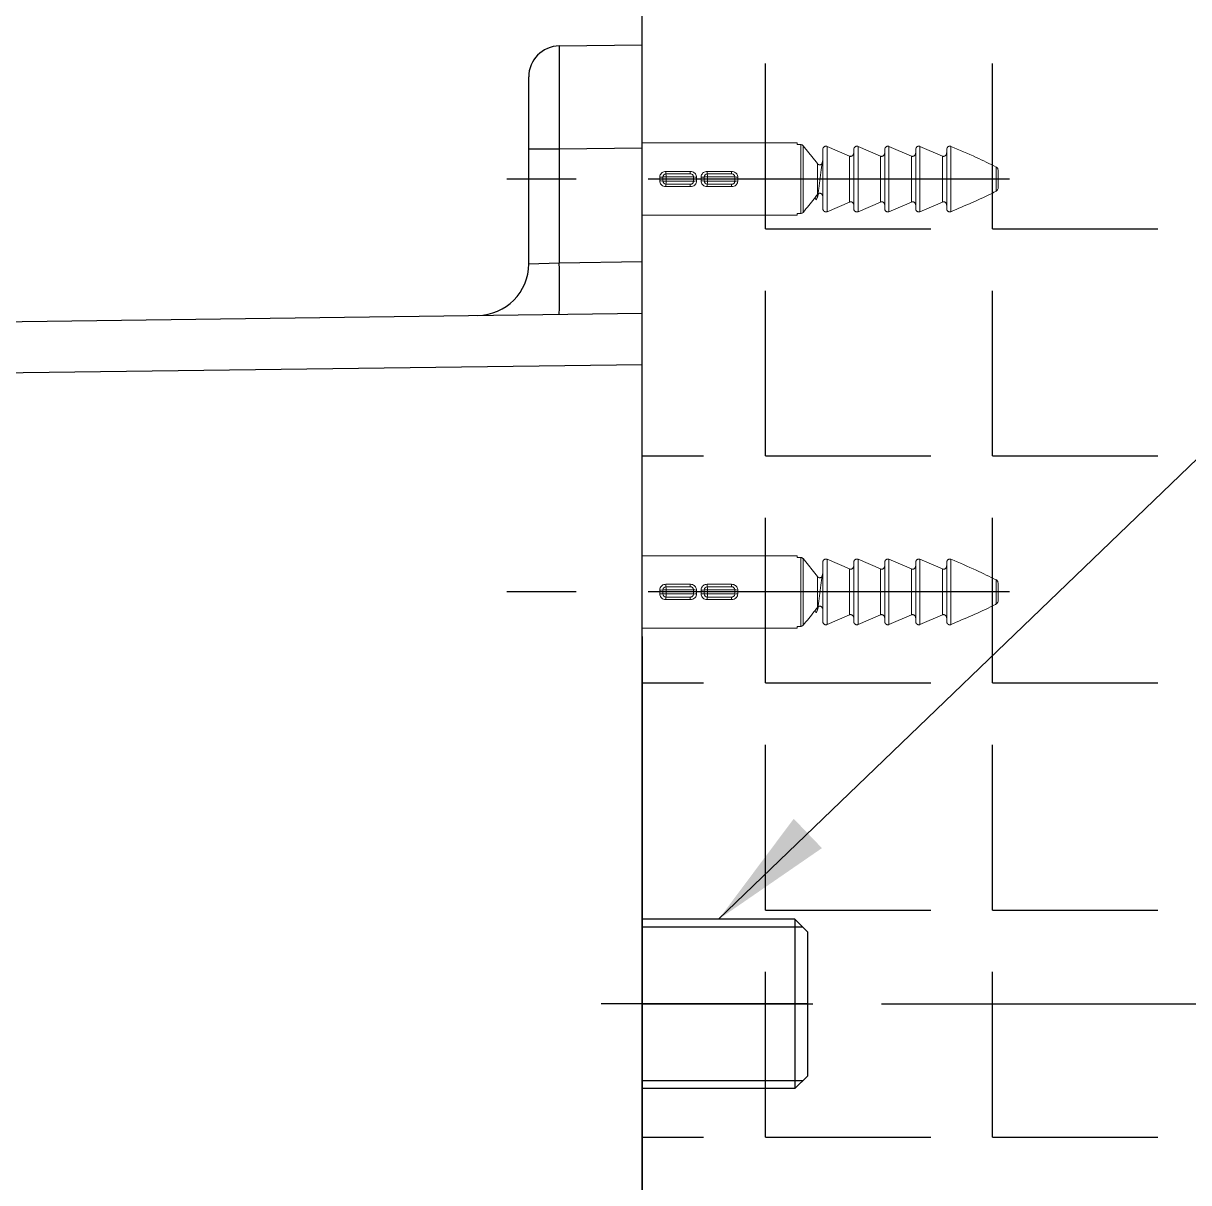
# Model space of a CAD drawing. Extents: x 14808 to 20058, y -13198 to -11680.
# Drawn here: x 18711.32 to 18739.55, y -12335.14 to -12307.06 of the extents above; entities that cross this region are included whole.
import ezdxf

# ---------------------------------------------------------------- set-up
doc = ezdxf.new("R2010")
doc.units = 0
doc.header["$LTSCALE"] = 7
doc.header["$MEASUREMENT"] = 0
doc.linetypes.add('CENTER', pattern=[2, 1.25, -0.25, 0.25, -0.25])
doc.layers.get('0').update_dxf_attribs({"color": 2, "linetype": 'CONTINUOUS'})
for name, color, linetype in [('00_COMPONENTS', 7, 'CONTINUOUS'), ('CL', 1, 'CENTER'), ('D', 2, 'CONTINUOUS'), ('HT', 3, 'CONTINUOUS')]:
    doc.layers.add(name, color=color, linetype=linetype)
doc.styles.add('GHS', font='romans', dxfattribs={"bigfont": 'ghs'})
doc.dimstyles.new('STANDARD$7', dxfattribs={"dimtxt": 3.5, "dimasz": 3, "dimexe": 1, "dimexo": 0.0625, "dimgap": 1, "dimtad": 1, "dimdec": 4, "dimzin": 0, "dimdsep": 46, "dimtxsty": 'GHS', "dimcen": 1, "dimclrt": 2, "dimadec": 0, "dimazin": 0, "dimtfac": 1, "dimtdec": 4, "dimtofl": 0, "dimtmove": 0, "dimatfit": 3, "dimfxl": 1, "dimtolj": 1, "dimtzin": 0, "dimarcsym": 0})

msp = doc.modelspace()

# ---------------------------------------------------------------- linework, layer by layer
at = {"color": 7, "linetype": 'Continuous', "lineweight": 15}
for p, q in [((18726.313, -12307.579), (18726.313, -12310.079)), ((18730.063, -12309.954), (18726.313, -12309.954)), ((18730.063, -12309.954), (18730.063, -12309.996)), ((18730.063, -12309.996), (18730.154, -12309.996)), ((18730.154, -12311.663), (18730.154, -12309.996)), ((18730.21, -12310.022), (18730.21, -12311.636)), ((18730.21, -12310.022), (18730.557, -12310.454)), ((18730.79, -12310.039), (18730.79, -12311.619)), ((18730.79, -12310.039), (18731.335, -12310.273)), ((18731.54, -12310.039), (18731.54, -12311.619)), ((18731.54, -12310.039), (18732.085, -12310.273)), ((18732.29, -12310.039), (18732.29, -12311.619)), ((18732.29, -12310.039), (18732.835, -12310.273)), ((18733.04, -12310.039), (18733.04, -12311.619)), ((18733.04, -12310.039), (18733.585, -12310.273)), ((18733.79, -12310.039), (18733.79, -12311.619)), ((18726.313, -12312.829), (18726.313, -12310.079)), ((18730.688, -12311.546), (18730.688, -12310.113)), ((18731.335, -12311.385), (18731.335, -12310.273)), ((18731.438, -12311.546), (18731.438, -12310.113)), ((18732.085, -12311.385), (18732.085, -12310.273)), ((18732.188, -12311.546), (18732.188, -12310.113)), ((18732.835, -12311.385), (18732.835, -12310.273)), ((18732.938, -12311.546), (18732.938, -12310.113)), ((18733.585, -12311.385), (18733.585, -12310.273)), ((18733.688, -12311.546), (18733.688, -12310.113)), ((18730.557, -12311.204), (18730.557, -12310.454)), ((18730.687, -12310.375), (18730.66, -12310.464)), ((18734.89, -12311.12), (18734.89, -12310.539)), ((18726.738, -12310.875), (18726.738, -12310.783)), ((18726.892, -12310.779), (18726.813, -12310.779)), ((18726.813, -12310.879), (18726.813, -12310.779)), ((18726.813, -12310.879), (18726.892, -12310.879)), ((18726.888, -12310.704), (18726.888, -12310.645)), ((18726.888, -12310.645), (18727.475, -12310.645)), ((18726.892, -12310.779), (18726.892, -12310.879)), ((18727.475, -12310.704), (18727.475, -12310.645)), ((18727.738, -12310.875), (18727.738, -12310.783)), ((18727.892, -12310.779), (18727.813, -12310.779)), ((18727.813, -12310.879), (18727.813, -12310.779)), ((18727.813, -12310.879), (18727.892, -12310.879)), ((18727.888, -12310.704), (18727.888, -12310.645)), ((18727.888, -12310.645), (18728.475, -12310.645)), ((18727.892, -12310.779), (18727.892, -12310.879)), ((18728.475, -12310.704), (18728.475, -12310.645)), ((18734.938, -12310.644), (18734.938, -12311.014)), ((18726.888, -12311.013), (18726.888, -12310.954)), ((18727.475, -12311.013), (18726.888, -12311.013)), ((18727.475, -12311.013), (18727.475, -12310.954)), ((18727.888, -12311.013), (18727.888, -12310.954)), ((18728.475, -12311.013), (18727.888, -12311.013)), ((18728.475, -12311.013), (18728.475, -12310.954)), ((18730.548, -12311.292), (18730.58, -12311.185)), ((18731.335, -12311.385), (18730.79, -12311.619)), ((18732.085, -12311.385), (18731.54, -12311.619)), ((18732.835, -12311.385), (18732.29, -12311.619)), ((18733.585, -12311.385), (18733.04, -12311.619)), ((18726.313, -12311.704), (18730.063, -12311.704)), ((18730.154, -12311.663), (18730.063, -12311.663)), ((18730.063, -12311.663), (18730.063, -12311.704)), ((18726.313, -12312.829), (18726.313, -12314.079)), ((18726.313, -12314.079), (18726.313, -12315.329)), ((18726.313, -12337.829), (18726.313, -12315.329)), ((18730.063, -12319.954), (18726.313, -12319.954)), ((18730.063, -12319.954), (18730.063, -12319.996)), ((18730.063, -12319.996), (18730.154, -12319.996)), ((18730.154, -12321.663), (18730.154, -12319.996)), ((18730.21, -12320.022), (18730.21, -12321.636)), ((18730.21, -12320.022), (18730.557, -12320.454)), ((18730.688, -12321.546), (18730.688, -12320.113)), ((18730.79, -12320.039), (18730.79, -12321.619)), ((18730.79, -12320.039), (18731.335, -12320.273)), ((18731.438, -12321.546), (18731.438, -12320.113)), ((18731.54, -12320.039), (18731.54, -12321.619)), ((18731.54, -12320.039), (18732.085, -12320.273)), ((18732.188, -12321.546), (18732.188, -12320.113)), ((18732.29, -12320.039), (18732.29, -12321.619)), ((18732.29, -12320.039), (18732.835, -12320.273)), ((18732.938, -12321.546), (18732.938, -12320.113)), ((18733.04, -12320.039), (18733.04, -12321.619)), ((18733.04, -12320.039), (18733.585, -12320.273)), ((18733.688, -12321.546), (18733.688, -12320.113)), ((18733.79, -12320.039), (18733.79, -12321.619)), ((18730.557, -12321.204), (18730.557, -12320.454)), ((18730.687, -12320.375), (18730.66, -12320.464)), ((18731.335, -12321.385), (18731.335, -12320.273)), ((18732.085, -12321.385), (18732.085, -12320.273)), ((18732.835, -12321.385), (18732.835, -12320.273)), ((18733.585, -12321.385), (18733.585, -12320.273)), ((18726.888, -12320.704), (18726.888, -12320.645)), ((18726.888, -12320.645), (18727.475, -12320.645)), ((18727.475, -12320.704), (18727.475, -12320.645)), ((18727.888, -12320.704), (18727.888, -12320.645)), ((18727.888, -12320.645), (18728.475, -12320.645)), ((18728.475, -12320.704), (18728.475, -12320.645)), ((18734.89, -12321.12), (18734.89, -12320.539)), ((18734.938, -12320.644), (18734.938, -12321.014)), ((18726.738, -12320.875), (18726.738, -12320.783)), ((18726.892, -12320.779), (18726.813, -12320.779)), ((18726.813, -12320.879), (18726.813, -12320.779)), ((18726.813, -12320.879), (18726.892, -12320.879)), ((18726.888, -12321.013), (18726.888, -12320.954)), ((18727.475, -12321.013), (18726.888, -12321.013)), ((18726.892, -12320.779), (18726.892, -12320.879)), ((18727.475, -12321.013), (18727.475, -12320.954)), ((18727.738, -12320.875), (18727.738, -12320.783)), ((18727.892, -12320.779), (18727.813, -12320.779)), ((18727.813, -12320.879), (18727.813, -12320.779)), ((18727.813, -12320.879), (18727.892, -12320.879)), ((18727.888, -12321.013), (18727.888, -12320.954)), ((18728.475, -12321.013), (18727.888, -12321.013)), ((18727.892, -12320.779), (18727.892, -12320.879)), ((18728.475, -12321.013), (18728.475, -12320.954)), ((18731.335, -12321.385), (18730.79, -12321.619)), ((18732.085, -12321.385), (18731.54, -12321.619)), ((18732.835, -12321.385), (18732.29, -12321.619)), ((18733.585, -12321.385), (18733.04, -12321.619)), ((18726.313, -12321.704), (18730.063, -12321.704)), ((18730.154, -12321.663), (18730.063, -12321.663)), ((18730.063, -12321.663), (18730.063, -12321.704)), ((18726.438, -12330.809), (18726.335, -12330.809))]:
    msp.add_line(p, q, dxfattribs=at)
for p, q in [((18726.313, -12321.909), (18726.313, -12335.709)), ((18732.113, -12330.809), (18768.231, -12330.809))]:
    msp.add_line(p, q)
for centre, radius, start, end in [((18726.756, -12310.424), 0.36, 267.0203, 279.0053), ((18726.756, -12311.234), 0.36, 80.9947, 92.9797), ((18726.888, -12310.779), 0.075, 90, 180), ((18726.888, -12310.879), 0.075, 180, 270), ((18726.534, -12310.76), 0.358, 357.0075, 9.0446), ((18726.534, -12310.898), 0.358, 350.9554, 2.9925), ((18727.624, -12310.175), 0.608, 263.4644, 270.2691), ((18727.624, -12311.484), 0.608, 89.7309, 96.5356), ((18727.756, -12310.424), 0.36, 267.0203, 279.0053), ((18727.756, -12311.234), 0.36, 80.9947, 92.9797), ((18727.888, -12310.779), 0.075, 90, 180), ((18727.888, -12310.879), 0.075, 180, 270), ((18727.534, -12310.76), 0.358, 357.0075, 9.0446), ((18727.534, -12310.898), 0.358, 350.9554, 2.9925), ((18728.624, -12310.175), 0.608, 263.4644, 270.2691), ((18728.624, -12311.484), 0.608, 89.7309, 96.5356), ((18726.888, -12320.779), 0.075, 90, 180), ((18726.534, -12320.76), 0.358, 357.0075, 9.0446), ((18727.888, -12320.779), 0.075, 90, 180), ((18727.534, -12320.76), 0.358, 357.0075, 9.0446), ((18726.756, -12320.424), 0.36, 267.0203, 279.0053), ((18726.756, -12321.234), 0.36, 80.9947, 92.9797), ((18726.888, -12320.879), 0.075, 180, 270), ((18726.534, -12320.898), 0.358, 350.9554, 2.9925), ((18727.624, -12320.175), 0.608, 263.4644, 270.2691), ((18727.624, -12321.484), 0.608, 89.7309, 96.5356), ((18727.756, -12320.424), 0.36, 267.0203, 279.0053), ((18727.756, -12321.234), 0.36, 80.9947, 92.9797), ((18727.888, -12320.879), 0.075, 180, 270), ((18727.534, -12320.898), 0.358, 350.9554, 2.9925), ((18728.624, -12320.175), 0.608, 263.4644, 270.2691), ((18728.624, -12321.484), 0.608, 89.7309, 96.5356)]:
    msp.add_arc(centre, radius, start, end, dxfattribs=at)
for points, knots in [([(18730.154, -12309.996), (18730.157, -12309.996), (18730.164, -12309.996), (18730.18, -12310), (18730.197, -12310.008), (18730.206, -12310.018), (18730.21, -12310.022)], [0, 0, 0, 0, 0.143051, 0.35299, 0.744782, 1, 1, 1, 1]), ([(18730.688, -12310.113), (18730.688, -12310.108), (18730.688, -12310.099), (18730.693, -12310.081), (18730.702, -12310.064), (18730.715, -12310.051), (18730.726, -12310.043), (18730.737, -12310.037), (18730.75, -12310.034), (18730.764, -12310.033), (18730.776, -12310.034), (18730.785, -12310.037), (18730.79, -12310.039), (18730.79, -12310.039)], [0, 0, 0, 0, 0.090587, 0.18362, 0.372835, 0.462038, 0.554146, 0.638245, 0.725016, 0.820601, 0.900646, 0.983061, 1, 1, 1, 1]), ([(18731.438, -12310.113), (18731.438, -12310.108), (18731.438, -12310.099), (18731.443, -12310.081), (18731.452, -12310.064), (18731.465, -12310.051), (18731.476, -12310.043), (18731.487, -12310.037), (18731.5, -12310.034), (18731.514, -12310.033), (18731.526, -12310.034), (18731.535, -12310.037), (18731.54, -12310.039), (18731.54, -12310.039)], [0, 0, 0, 0, 0.090587, 0.18362, 0.372835, 0.462038, 0.554146, 0.638245, 0.725016, 0.820601, 0.900646, 0.983061, 1, 1, 1, 1]), ([(18732.188, -12310.113), (18732.188, -12310.108), (18732.188, -12310.099), (18732.193, -12310.081), (18732.202, -12310.064), (18732.215, -12310.051), (18732.226, -12310.043), (18732.237, -12310.037), (18732.25, -12310.034), (18732.264, -12310.033), (18732.276, -12310.034), (18732.285, -12310.037), (18732.29, -12310.039), (18732.29, -12310.039)], [0, 0, 0, 0, 0.090587, 0.18362, 0.372835, 0.462038, 0.554146, 0.638245, 0.725016, 0.820601, 0.900646, 0.983061, 1, 1, 1, 1]), ([(18732.938, -12310.113), (18732.938, -12310.108), (18732.938, -12310.099), (18732.943, -12310.081), (18732.952, -12310.064), (18732.965, -12310.051), (18732.976, -12310.043), (18732.987, -12310.037), (18733, -12310.034), (18733.014, -12310.033), (18733.026, -12310.034), (18733.035, -12310.037), (18733.04, -12310.039), (18733.04, -12310.039)], [0, 0, 0, 0, 0.0905867, 0.1836204, 0.3728348, 0.4620383, 0.5541455, 0.6382446, 0.7250164, 0.820601, 0.9006457, 0.9830612, 1, 1, 1, 1]), ([(18733.688, -12310.113), (18733.688, -12310.108), (18733.688, -12310.099), (18733.693, -12310.081), (18733.702, -12310.064), (18733.715, -12310.051), (18733.726, -12310.043), (18733.737, -12310.037), (18733.75, -12310.034), (18733.764, -12310.033), (18733.776, -12310.034), (18733.785, -12310.037), (18733.79, -12310.039), (18733.79, -12310.039)], [0, 0, 0, 0, 0.090587, 0.18362, 0.372835, 0.462038, 0.554146, 0.638245, 0.725016, 0.820601, 0.900646, 0.983061, 1, 1, 1, 1]), ([(18733.79, -12310.039), (18733.995, -12310.125), (18734.367, -12310.281), (18734.728, -12310.459), (18734.89, -12310.539)], [0, 0, 0, 0, 0.5510684, 1, 1, 1, 1]), ([(18731.438, -12310.197), (18731.437, -12310.202), (18731.437, -12310.212), (18731.433, -12310.226), (18731.427, -12310.24), (18731.419, -12310.252), (18731.409, -12310.262), (18731.397, -12310.271), (18731.385, -12310.276), (18731.372, -12310.279), (18731.36, -12310.28), (18731.349, -12310.278), (18731.34, -12310.276), (18731.336, -12310.274), (18731.335, -12310.273)], [0, 0, 0, 0, 0.096932, 0.19322, 0.292336, 0.387669, 0.486172, 0.574819, 0.666624, 0.74646, 0.828966, 0.903471, 0.980128, 1, 1, 1, 1]), ([(18732.188, -12310.197), (18732.187, -12310.202), (18732.187, -12310.212), (18732.183, -12310.226), (18732.177, -12310.24), (18732.169, -12310.252), (18732.159, -12310.262), (18732.147, -12310.271), (18732.135, -12310.276), (18732.122, -12310.279), (18732.11, -12310.28), (18732.099, -12310.278), (18732.09, -12310.276), (18732.086, -12310.274), (18732.085, -12310.273)], [0, 0, 0, 0, 0.096932, 0.19322, 0.292336, 0.387669, 0.486172, 0.574819, 0.666624, 0.74646, 0.828966, 0.903471, 0.980128, 1, 1, 1, 1]), ([(18732.938, -12310.197), (18732.937, -12310.202), (18732.937, -12310.212), (18732.933, -12310.226), (18732.927, -12310.24), (18732.919, -12310.252), (18732.909, -12310.262), (18732.897, -12310.271), (18732.885, -12310.276), (18732.872, -12310.279), (18732.86, -12310.28), (18732.849, -12310.278), (18732.84, -12310.276), (18732.836, -12310.274), (18732.835, -12310.273)], [0, 0, 0, 0, 0.096932, 0.19322, 0.292336, 0.387669, 0.486172, 0.574819, 0.666624, 0.74646, 0.828966, 0.903471, 0.980128, 1, 1, 1, 1]), ([(18733.688, -12310.197), (18733.687, -12310.202), (18733.687, -12310.212), (18733.683, -12310.226), (18733.677, -12310.24), (18733.669, -12310.252), (18733.659, -12310.262), (18733.647, -12310.271), (18733.635, -12310.276), (18733.622, -12310.279), (18733.61, -12310.28), (18733.599, -12310.278), (18733.59, -12310.276), (18733.586, -12310.274), (18733.585, -12310.273)], [0, 0, 0, 0, 0.096932, 0.19322, 0.292336, 0.387669, 0.486172, 0.574819, 0.666624, 0.74646, 0.828966, 0.903471, 0.980128, 1, 1, 1, 1]), ([(18730.5, -12311.284), (18730.505, -12311.298), (18730.515, -12311.329), (18730.53, -12311.333), (18730.546, -12311.305), (18730.562, -12311.243), (18730.577, -12311.152), (18730.593, -12311.04), (18730.609, -12310.913), (18730.624, -12310.78), (18730.64, -12310.65), (18730.657, -12310.533), (18730.671, -12310.436), (18730.682, -12310.396), (18730.687, -12310.376)], [0, 0, 0, 0, 0.0797817, 0.1627892, 0.2472554, 0.3322195, 0.4152045, 0.4997168, 0.584656, 0.6676217, 0.7521785, 0.837091, 0.9200407, 1, 1, 1, 1]), ([(18730.66, -12310.464), (18730.659, -12310.465), (18730.654, -12310.47), (18730.646, -12310.476), (18730.635, -12310.481), (18730.625, -12310.484), (18730.614, -12310.486), (18730.603, -12310.485), (18730.593, -12310.482), (18730.584, -12310.478), (18730.575, -12310.473), (18730.565, -12310.465), (18730.56, -12310.458), (18730.557, -12310.454)], [0, 0, 0, 0, 0.057433, 0.165493, 0.254243, 0.34544, 0.434272, 0.526122, 0.608603, 0.693229, 0.780987, 0.870624, 1, 1, 1, 1]), ([(18730.688, -12310.394), (18730.688, -12310.395), (18730.688, -12310.401), (18730.687, -12310.412), (18730.684, -12310.422), (18730.682, -12310.427)], [0, 0, 0, 0, 0.05861, 0.552891, 1, 1, 1, 1]), ([(18734.89, -12310.539), (18734.891, -12310.539), (18734.898, -12310.543), (18734.906, -12310.55), (18734.92, -12310.566), (18734.935, -12310.596), (18734.937, -12310.626), (18734.938, -12310.644)], [0, 0, 0, 0, 0.025596, 0.19508, 0.24725, 0.564914, 1, 1, 1, 1]), ([(18726.738, -12310.783), (18726.738, -12310.772), (18726.74, -12310.746), (18726.759, -12310.706), (18726.794, -12310.672), (18726.838, -12310.649), (18726.871, -12310.646), (18726.888, -12310.645)], [0, 0, 0, 0, 0.141948, 0.35246, 0.565359, 0.780891, 1, 1, 1, 1]), ([(18726.888, -12311.013), (18726.877, -12311.013), (18726.849, -12311.011), (18726.807, -12310.995), (18726.769, -12310.964), (18726.743, -12310.922), (18726.739, -12310.891), (18726.738, -12310.875)], [0, 0, 0, 0, 0.145418, 0.368001, 0.585083, 0.794333, 1, 1, 1, 1]), ([(18726.888, -12310.704), (18726.991, -12310.704), (18727.162, -12310.704), (18727.351, -12310.704), (18727.443, -12310.704), (18727.467, -12310.704), (18727.475, -12310.704)], [0, 0, 0, 0, 0.472067, 0.778735, 0.931401, 1, 1, 1, 1]), ([(18727.555, -12310.779), (18727.553, -12310.779), (18727.544, -12310.779), (18727.505, -12310.779), (18727.424, -12310.779), (18727.322, -12310.779), (18727.191, -12310.779), (18727.045, -12310.779), (18726.936, -12310.779), (18726.892, -12310.779)], [0, 0, 0, 0, 0.020832, 0.12545, 0.283902, 0.42695, 0.573375, 0.828545, 1, 1, 1, 1]), ([(18726.892, -12310.879), (18727.042, -12310.879), (18727.229, -12310.879), (18727.426, -12310.879), (18727.502, -12310.879), (18727.542, -12310.879), (18727.552, -12310.879), (18727.555, -12310.879)], [0, 0, 0, 0, 0.5781079, 0.7187487, 0.8716407, 0.9638999, 1, 1, 1, 1]), ([(18727.475, -12310.645), (18727.476, -12310.645), (18727.494, -12310.645), (18727.529, -12310.65), (18727.571, -12310.671), (18727.604, -12310.703), (18727.624, -12310.741), (18727.626, -12310.77), (18727.627, -12310.783)], [0, 0, 0, 0, 0.016892, 0.235372, 0.450772, 0.624179, 0.82807, 1, 1, 1, 1]), ([(18727.555, -12310.779), (18727.555, -12310.772), (18727.554, -12310.757), (18727.544, -12310.736), (18727.527, -12310.719), (18727.503, -12310.706), (18727.485, -12310.705), (18727.475, -12310.704)], [0, 0, 0, 0, 0.173018, 0.375117, 0.543599, 0.7526, 1, 1, 1, 1]), ([(18727.627, -12310.875), (18727.627, -12310.877), (18727.627, -12310.893), (18727.621, -12310.925), (18727.602, -12310.956), (18727.575, -12310.983), (18727.537, -12311.007), (18727.497, -12311.011), (18727.475, -12311.013)], [0, 0, 0, 0, 0.0174578, 0.2175035, 0.4212856, 0.4853404, 0.7105992, 1, 1, 1, 1]), ([(18727.475, -12310.954), (18727.476, -12310.954), (18727.485, -12310.954), (18727.497, -12310.952), (18727.517, -12310.946), (18727.529, -12310.938), (18727.542, -12310.923), (18727.553, -12310.906), (18727.554, -12310.888), (18727.555, -12310.879)], [0, 0, 0, 0, 0.027434, 0.231118, 0.301702, 0.519144, 0.581325, 0.782015, 1, 1, 1, 1]), ([(18727.555, -12310.879), (18727.555, -12310.871), (18727.555, -12310.838), (18727.555, -12310.805), (18727.555, -12310.779)], [0, 0, 0, 0, 0.2343115, 1, 1, 1, 1]), ([(18727.627, -12310.783), (18727.627, -12310.807), (18727.627, -12310.837), (18727.627, -12310.868), (18727.627, -12310.875)], [0, 0, 0, 0, 0.76562, 1, 1, 1, 1]), ([(18727.738, -12310.783), (18727.738, -12310.772), (18727.74, -12310.746), (18727.759, -12310.706), (18727.794, -12310.672), (18727.838, -12310.649), (18727.871, -12310.646), (18727.888, -12310.645)], [0, 0, 0, 0, 0.141948, 0.35246, 0.565359, 0.780891, 1, 1, 1, 1]), ([(18727.888, -12311.013), (18727.877, -12311.013), (18727.849, -12311.011), (18727.807, -12310.995), (18727.769, -12310.964), (18727.743, -12310.922), (18727.739, -12310.891), (18727.738, -12310.875)], [0, 0, 0, 0, 0.145418, 0.368001, 0.585083, 0.794333, 1, 1, 1, 1]), ([(18727.888, -12310.704), (18727.991, -12310.704), (18728.162, -12310.704), (18728.351, -12310.704), (18728.443, -12310.704), (18728.467, -12310.704), (18728.475, -12310.704)], [0, 0, 0, 0, 0.472067, 0.778735, 0.931401, 1, 1, 1, 1]), ([(18728.555, -12310.779), (18728.553, -12310.779), (18728.544, -12310.779), (18728.505, -12310.779), (18728.395, -12310.779), (18728.226, -12310.779), (18728.046, -12310.779), (18727.936, -12310.779), (18727.892, -12310.779)], [0, 0, 0, 0, 0.020848, 0.125544, 0.284114, 0.573057, 0.828417, 1, 1, 1, 1]), ([(18727.892, -12310.879), (18727.965, -12310.879), (18728.114, -12310.879), (18728.293, -12310.879), (18728.426, -12310.879), (18728.502, -12310.879), (18728.542, -12310.879), (18728.552, -12310.879), (18728.555, -12310.879)], [0, 0, 0, 0, 0.284893, 0.579175, 0.71946, 0.871965, 0.963991, 1, 1, 1, 1]), ([(18728.475, -12310.645), (18728.476, -12310.645), (18728.494, -12310.645), (18728.529, -12310.65), (18728.571, -12310.671), (18728.604, -12310.703), (18728.624, -12310.741), (18728.626, -12310.77), (18728.627, -12310.783)], [0, 0, 0, 0, 0.0168916, 0.2353719, 0.4507719, 0.6241792, 0.8280698, 1, 1, 1, 1]), ([(18728.555, -12310.779), (18728.555, -12310.772), (18728.554, -12310.757), (18728.544, -12310.736), (18728.527, -12310.719), (18728.503, -12310.706), (18728.485, -12310.705), (18728.475, -12310.704)], [0, 0, 0, 0, 0.173018, 0.375117, 0.543599, 0.7526, 1, 1, 1, 1]), ([(18728.627, -12310.875), (18728.627, -12310.877), (18728.627, -12310.893), (18728.621, -12310.925), (18728.602, -12310.956), (18728.575, -12310.983), (18728.537, -12311.007), (18728.497, -12311.011), (18728.475, -12311.013)], [0, 0, 0, 0, 0.017458, 0.217503, 0.421286, 0.48534, 0.710599, 1, 1, 1, 1]), ([(18728.475, -12310.954), (18728.476, -12310.954), (18728.485, -12310.954), (18728.497, -12310.952), (18728.517, -12310.946), (18728.529, -12310.938), (18728.542, -12310.923), (18728.553, -12310.906), (18728.554, -12310.888), (18728.555, -12310.879)], [0, 0, 0, 0, 0.027434, 0.231118, 0.301702, 0.519144, 0.581325, 0.782015, 1, 1, 1, 1]), ([(18728.555, -12310.879), (18728.555, -12310.871), (18728.555, -12310.838), (18728.555, -12310.805), (18728.555, -12310.779)], [0, 0, 0, 0, 0.2343115, 1, 1, 1, 1]), ([(18728.627, -12310.783), (18728.627, -12310.807), (18728.627, -12310.837), (18728.627, -12310.868), (18728.627, -12310.875)], [0, 0, 0, 0, 0.76562, 1, 1, 1, 1]), ([(18727.475, -12310.954), (18727.467, -12310.954), (18727.443, -12310.954), (18727.38, -12310.954), (18727.202, -12310.954), (18727.029, -12310.954), (18726.888, -12310.954)], [0, 0, 0, 0, 0.070858, 0.217958, 0.3643, 1, 1, 1, 1]), ([(18728.475, -12310.954), (18728.467, -12310.954), (18728.443, -12310.954), (18728.38, -12310.954), (18728.202, -12310.954), (18728.029, -12310.954), (18727.888, -12310.954)], [0, 0, 0, 0, 0.070858, 0.217958, 0.3643, 1, 1, 1, 1]), ([(18734.89, -12311.12), (18734.865, -12311.133), (18734.675, -12311.234), (18734.307, -12311.399), (18733.963, -12311.546), (18733.79, -12311.619)], [0, 0, 0, 0, 0.0701853, 0.5347063, 1, 1, 1, 1]), ([(18734.938, -12311.014), (18734.937, -12311.021), (18734.937, -12311.042), (18734.93, -12311.072), (18734.915, -12311.1), (18734.901, -12311.114), (18734.892, -12311.119), (18734.89, -12311.12)], [0, 0, 0, 0, 0.176979, 0.522801, 0.753282, 0.949342, 1, 1, 1, 1]), ([(18730.557, -12311.204), (18730.532, -12311.238), (18730.421, -12311.386), (18730.302, -12311.527), (18730.21, -12311.636)], [0, 0, 0, 0, 0.226025, 1, 1, 1, 1]), ([(18730.581, -12311.183), (18730.586, -12311.18), (18730.594, -12311.175), (18730.606, -12311.173), (18730.617, -12311.173), (18730.628, -12311.175), (18730.639, -12311.179), (18730.65, -12311.185), (18730.661, -12311.195), (18730.671, -12311.206), (18730.678, -12311.219), (18730.685, -12311.238), (18730.687, -12311.253), (18730.688, -12311.264)], [0, 0, 0, 0, 0.096539, 0.16446, 0.234823, 0.29604, 0.358955, 0.450565, 0.538355, 0.628957, 0.716621, 0.806209, 1, 1, 1, 1]), ([(18731.335, -12311.385), (18731.337, -12311.384), (18731.343, -12311.382), (18731.353, -12311.379), (18731.365, -12311.379), (18731.377, -12311.38), (18731.388, -12311.383), (18731.398, -12311.389), (18731.408, -12311.396), (18731.418, -12311.405), (18731.425, -12311.416), (18731.431, -12311.428), (18731.436, -12311.441), (18731.437, -12311.453), (18731.438, -12311.459), (18731.438, -12311.461)], [0, 0, 0, 0, 0.045689, 0.125421, 0.207815, 0.282278, 0.358888, 0.427435, 0.513209, 0.601632, 0.687346, 0.775236, 0.867028, 0.961234, 1, 1, 1, 1]), ([(18732.085, -12311.385), (18732.087, -12311.384), (18732.093, -12311.382), (18732.103, -12311.379), (18732.115, -12311.379), (18732.127, -12311.38), (18732.138, -12311.383), (18732.148, -12311.389), (18732.158, -12311.396), (18732.168, -12311.405), (18732.175, -12311.416), (18732.181, -12311.428), (18732.186, -12311.441), (18732.187, -12311.453), (18732.188, -12311.459), (18732.188, -12311.461)], [0, 0, 0, 0, 0.045689, 0.125421, 0.207815, 0.282278, 0.358888, 0.427435, 0.513209, 0.601632, 0.687346, 0.775236, 0.867028, 0.961234, 1, 1, 1, 1]), ([(18732.835, -12311.385), (18732.837, -12311.384), (18732.843, -12311.382), (18732.853, -12311.379), (18732.865, -12311.379), (18732.877, -12311.38), (18732.888, -12311.383), (18732.898, -12311.389), (18732.908, -12311.396), (18732.918, -12311.405), (18732.925, -12311.416), (18732.931, -12311.428), (18732.936, -12311.441), (18732.937, -12311.453), (18732.938, -12311.459), (18732.938, -12311.461)], [0, 0, 0, 0, 0.045689, 0.125421, 0.207815, 0.282278, 0.358888, 0.427435, 0.513209, 0.601632, 0.687346, 0.775236, 0.867028, 0.961234, 1, 1, 1, 1]), ([(18733.585, -12311.385), (18733.587, -12311.384), (18733.593, -12311.382), (18733.603, -12311.379), (18733.615, -12311.379), (18733.627, -12311.38), (18733.638, -12311.383), (18733.648, -12311.389), (18733.658, -12311.396), (18733.668, -12311.405), (18733.675, -12311.416), (18733.681, -12311.428), (18733.686, -12311.441), (18733.687, -12311.453), (18733.688, -12311.459), (18733.688, -12311.461)], [0, 0, 0, 0, 0.045689, 0.125421, 0.207815, 0.282278, 0.358888, 0.427435, 0.513209, 0.601632, 0.687346, 0.775236, 0.867028, 0.961234, 1, 1, 1, 1]), ([(18730.21, -12311.636), (18730.207, -12311.64), (18730.198, -12311.649), (18730.179, -12311.66), (18730.162, -12311.662), (18730.154, -12311.663)], [0, 0, 0, 0, 0.216514, 0.625663, 1, 1, 1, 1]), ([(18730.79, -12311.619), (18730.787, -12311.621), (18730.78, -12311.623), (18730.768, -12311.625), (18730.756, -12311.625), (18730.744, -12311.623), (18730.733, -12311.619), (18730.722, -12311.613), (18730.713, -12311.605), (18730.704, -12311.596), (18730.697, -12311.586), (18730.692, -12311.574), (18730.689, -12311.561), (18730.688, -12311.551), (18730.688, -12311.546), (18730.688, -12311.546)], [0, 0, 0, 0, 0.0753204, 0.1525841, 0.2322206, 0.3142109, 0.393204, 0.4743963, 0.555172, 0.6380988, 0.7225576, 0.8092237, 0.8983186, 0.9897776, 1, 1, 1, 1]), ([(18731.54, -12311.619), (18731.537, -12311.621), (18731.53, -12311.623), (18731.518, -12311.625), (18731.506, -12311.625), (18731.494, -12311.623), (18731.483, -12311.619), (18731.472, -12311.613), (18731.463, -12311.605), (18731.454, -12311.596), (18731.447, -12311.586), (18731.442, -12311.574), (18731.439, -12311.561), (18731.438, -12311.551), (18731.438, -12311.546), (18731.438, -12311.546)], [0, 0, 0, 0, 0.07532, 0.152584, 0.232221, 0.314211, 0.393204, 0.474396, 0.555172, 0.638099, 0.722558, 0.809224, 0.898319, 0.989778, 1, 1, 1, 1]), ([(18732.29, -12311.619), (18732.287, -12311.621), (18732.28, -12311.623), (18732.268, -12311.625), (18732.256, -12311.625), (18732.244, -12311.623), (18732.233, -12311.619), (18732.222, -12311.613), (18732.213, -12311.605), (18732.204, -12311.596), (18732.197, -12311.586), (18732.192, -12311.574), (18732.189, -12311.561), (18732.188, -12311.551), (18732.188, -12311.546), (18732.188, -12311.546)], [0, 0, 0, 0, 0.07532, 0.152584, 0.232221, 0.314211, 0.393204, 0.474396, 0.555172, 0.638099, 0.722558, 0.809224, 0.898319, 0.989778, 1, 1, 1, 1]), ([(18733.04, -12311.619), (18733.037, -12311.621), (18733.03, -12311.623), (18733.018, -12311.625), (18733.006, -12311.625), (18732.994, -12311.623), (18732.983, -12311.619), (18732.972, -12311.613), (18732.963, -12311.605), (18732.954, -12311.596), (18732.947, -12311.586), (18732.942, -12311.574), (18732.939, -12311.561), (18732.938, -12311.551), (18732.938, -12311.546), (18732.938, -12311.546)], [0, 0, 0, 0, 0.07532, 0.152584, 0.232221, 0.314211, 0.393204, 0.474396, 0.555172, 0.638099, 0.722558, 0.809224, 0.898319, 0.989778, 1, 1, 1, 1]), ([(18733.79, -12311.619), (18733.787, -12311.621), (18733.78, -12311.623), (18733.768, -12311.625), (18733.756, -12311.625), (18733.744, -12311.623), (18733.733, -12311.619), (18733.722, -12311.613), (18733.713, -12311.605), (18733.704, -12311.596), (18733.697, -12311.586), (18733.692, -12311.574), (18733.689, -12311.561), (18733.688, -12311.551), (18733.688, -12311.546), (18733.688, -12311.546)], [0, 0, 0, 0, 0.07532, 0.152584, 0.232221, 0.314211, 0.393204, 0.474396, 0.555172, 0.638099, 0.722558, 0.809224, 0.898319, 0.989778, 1, 1, 1, 1]), ([(18730.154, -12319.996), (18730.157, -12319.996), (18730.164, -12319.996), (18730.18, -12320), (18730.197, -12320.008), (18730.206, -12320.018), (18730.21, -12320.022)], [0, 0, 0, 0, 0.143051, 0.35299, 0.744782, 1, 1, 1, 1]), ([(18730.688, -12320.113), (18730.688, -12320.108), (18730.688, -12320.099), (18730.693, -12320.081), (18730.702, -12320.064), (18730.715, -12320.051), (18730.726, -12320.043), (18730.737, -12320.037), (18730.75, -12320.034), (18730.764, -12320.033), (18730.776, -12320.034), (18730.785, -12320.037), (18730.79, -12320.039), (18730.79, -12320.039)], [0, 0, 0, 0, 0.090587, 0.18362, 0.372835, 0.462038, 0.554146, 0.638245, 0.725016, 0.820601, 0.900646, 0.983061, 1, 1, 1, 1]), ([(18731.438, -12320.197), (18731.437, -12320.202), (18731.437, -12320.212), (18731.433, -12320.226), (18731.427, -12320.24), (18731.419, -12320.252), (18731.409, -12320.262), (18731.397, -12320.271), (18731.385, -12320.276), (18731.372, -12320.279), (18731.36, -12320.28), (18731.349, -12320.278), (18731.34, -12320.276), (18731.336, -12320.274), (18731.335, -12320.273)], [0, 0, 0, 0, 0.096932, 0.19322, 0.292336, 0.387669, 0.486172, 0.574819, 0.666624, 0.74646, 0.828966, 0.903471, 0.980128, 1, 1, 1, 1]), ([(18731.438, -12320.113), (18731.438, -12320.108), (18731.438, -12320.099), (18731.443, -12320.081), (18731.452, -12320.064), (18731.465, -12320.051), (18731.476, -12320.043), (18731.487, -12320.037), (18731.5, -12320.034), (18731.514, -12320.033), (18731.526, -12320.034), (18731.535, -12320.037), (18731.54, -12320.039), (18731.54, -12320.039)], [0, 0, 0, 0, 0.090587, 0.18362, 0.372835, 0.462038, 0.554146, 0.638245, 0.725016, 0.820601, 0.900646, 0.983061, 1, 1, 1, 1]), ([(18732.188, -12320.197), (18732.187, -12320.202), (18732.187, -12320.212), (18732.183, -12320.226), (18732.177, -12320.24), (18732.169, -12320.252), (18732.159, -12320.262), (18732.147, -12320.271), (18732.135, -12320.276), (18732.122, -12320.279), (18732.11, -12320.28), (18732.099, -12320.278), (18732.09, -12320.276), (18732.086, -12320.274), (18732.085, -12320.273)], [0, 0, 0, 0, 0.096932, 0.19322, 0.292336, 0.387669, 0.486172, 0.574819, 0.666624, 0.74646, 0.828966, 0.903471, 0.980128, 1, 1, 1, 1]), ([(18732.188, -12320.113), (18732.188, -12320.108), (18732.188, -12320.099), (18732.193, -12320.081), (18732.202, -12320.064), (18732.215, -12320.051), (18732.226, -12320.043), (18732.237, -12320.037), (18732.25, -12320.034), (18732.264, -12320.033), (18732.276, -12320.034), (18732.285, -12320.037), (18732.29, -12320.039), (18732.29, -12320.039)], [0, 0, 0, 0, 0.090587, 0.18362, 0.372835, 0.462038, 0.554146, 0.638245, 0.725016, 0.820601, 0.900646, 0.983061, 1, 1, 1, 1]), ([(18732.938, -12320.197), (18732.937, -12320.202), (18732.937, -12320.212), (18732.933, -12320.226), (18732.927, -12320.24), (18732.919, -12320.252), (18732.909, -12320.262), (18732.897, -12320.271), (18732.885, -12320.276), (18732.872, -12320.279), (18732.86, -12320.28), (18732.849, -12320.278), (18732.84, -12320.276), (18732.836, -12320.274), (18732.835, -12320.273)], [0, 0, 0, 0, 0.096932, 0.19322, 0.292336, 0.387669, 0.486172, 0.574819, 0.666624, 0.74646, 0.828966, 0.903471, 0.980128, 1, 1, 1, 1]), ([(18732.938, -12320.113), (18732.938, -12320.108), (18732.938, -12320.099), (18732.943, -12320.081), (18732.952, -12320.064), (18732.965, -12320.051), (18732.976, -12320.043), (18732.987, -12320.037), (18733, -12320.034), (18733.014, -12320.033), (18733.026, -12320.034), (18733.035, -12320.037), (18733.04, -12320.039), (18733.04, -12320.039)], [0, 0, 0, 0, 0.0905867, 0.1836204, 0.3728348, 0.4620383, 0.5541455, 0.6382446, 0.7250164, 0.820601, 0.9006457, 0.9830612, 1, 1, 1, 1]), ([(18733.688, -12320.197), (18733.687, -12320.202), (18733.687, -12320.212), (18733.683, -12320.226), (18733.677, -12320.24), (18733.669, -12320.252), (18733.659, -12320.262), (18733.647, -12320.271), (18733.635, -12320.276), (18733.622, -12320.279), (18733.61, -12320.28), (18733.599, -12320.278), (18733.59, -12320.276), (18733.586, -12320.274), (18733.585, -12320.273)], [0, 0, 0, 0, 0.096932, 0.19322, 0.292336, 0.387669, 0.486172, 0.574819, 0.666624, 0.74646, 0.828966, 0.903471, 0.980128, 1, 1, 1, 1]), ([(18733.688, -12320.113), (18733.688, -12320.108), (18733.688, -12320.099), (18733.693, -12320.081), (18733.702, -12320.064), (18733.715, -12320.051), (18733.726, -12320.043), (18733.737, -12320.037), (18733.75, -12320.034), (18733.764, -12320.033), (18733.776, -12320.034), (18733.785, -12320.037), (18733.79, -12320.039), (18733.79, -12320.039)], [0, 0, 0, 0, 0.090587, 0.18362, 0.372835, 0.462038, 0.554146, 0.638245, 0.725016, 0.820601, 0.900646, 0.983061, 1, 1, 1, 1]), ([(18733.79, -12320.039), (18733.995, -12320.125), (18734.367, -12320.281), (18734.728, -12320.459), (18734.89, -12320.539)], [0, 0, 0, 0, 0.5510684, 1, 1, 1, 1]), ([(18730.5, -12321.284), (18730.505, -12321.298), (18730.515, -12321.329), (18730.53, -12321.333), (18730.546, -12321.305), (18730.562, -12321.243), (18730.577, -12321.152), (18730.593, -12321.04), (18730.609, -12320.913), (18730.624, -12320.78), (18730.64, -12320.65), (18730.657, -12320.533), (18730.671, -12320.436), (18730.682, -12320.396), (18730.687, -12320.376)], [0, 0, 0, 0, 0.079782, 0.162789, 0.247255, 0.33222, 0.415205, 0.499717, 0.584656, 0.667622, 0.752178, 0.837091, 0.920041, 1, 1, 1, 1]), ([(18730.66, -12320.464), (18730.659, -12320.465), (18730.654, -12320.47), (18730.646, -12320.476), (18730.635, -12320.481), (18730.625, -12320.484), (18730.614, -12320.486), (18730.603, -12320.485), (18730.593, -12320.482), (18730.584, -12320.478), (18730.575, -12320.473), (18730.565, -12320.465), (18730.56, -12320.458), (18730.557, -12320.454)], [0, 0, 0, 0, 0.0574332, 0.165493, 0.2542433, 0.3454403, 0.4342722, 0.5261225, 0.608603, 0.693229, 0.7809874, 0.870624, 1, 1, 1, 1]), ([(18730.688, -12320.394), (18730.688, -12320.395), (18730.688, -12320.401), (18730.687, -12320.412), (18730.684, -12320.422), (18730.682, -12320.427)], [0, 0, 0, 0, 0.05861, 0.552891, 1, 1, 1, 1]), ([(18726.738, -12320.783), (18726.738, -12320.772), (18726.74, -12320.746), (18726.759, -12320.706), (18726.794, -12320.672), (18726.838, -12320.649), (18726.871, -12320.646), (18726.888, -12320.645)], [0, 0, 0, 0, 0.141948, 0.35246, 0.565359, 0.780891, 1, 1, 1, 1]), ([(18726.888, -12320.704), (18726.991, -12320.704), (18727.162, -12320.704), (18727.351, -12320.704), (18727.443, -12320.704), (18727.467, -12320.704), (18727.475, -12320.704)], [0, 0, 0, 0, 0.472067, 0.778735, 0.931401, 1, 1, 1, 1]), ([(18727.475, -12320.645), (18727.476, -12320.645), (18727.494, -12320.645), (18727.529, -12320.65), (18727.571, -12320.671), (18727.604, -12320.703), (18727.624, -12320.741), (18727.626, -12320.77), (18727.627, -12320.783)], [0, 0, 0, 0, 0.016892, 0.235372, 0.450772, 0.624179, 0.82807, 1, 1, 1, 1]), ([(18727.555, -12320.779), (18727.555, -12320.772), (18727.554, -12320.757), (18727.544, -12320.736), (18727.527, -12320.719), (18727.503, -12320.706), (18727.485, -12320.705), (18727.475, -12320.704)], [0, 0, 0, 0, 0.173018, 0.375117, 0.543599, 0.7526, 1, 1, 1, 1]), ([(18727.738, -12320.783), (18727.738, -12320.772), (18727.74, -12320.746), (18727.759, -12320.706), (18727.794, -12320.672), (18727.838, -12320.649), (18727.871, -12320.646), (18727.888, -12320.645)], [0, 0, 0, 0, 0.141948, 0.35246, 0.565359, 0.780891, 1, 1, 1, 1]), ([(18727.888, -12320.704), (18727.991, -12320.704), (18728.162, -12320.704), (18728.351, -12320.704), (18728.443, -12320.704), (18728.467, -12320.704), (18728.475, -12320.704)], [0, 0, 0, 0, 0.472067, 0.778735, 0.931401, 1, 1, 1, 1]), ([(18728.475, -12320.645), (18728.476, -12320.645), (18728.494, -12320.645), (18728.529, -12320.65), (18728.571, -12320.671), (18728.604, -12320.703), (18728.624, -12320.741), (18728.626, -12320.77), (18728.627, -12320.783)], [0, 0, 0, 0, 0.0168916, 0.2353719, 0.4507719, 0.6241792, 0.8280698, 1, 1, 1, 1]), ([(18728.555, -12320.779), (18728.555, -12320.772), (18728.554, -12320.757), (18728.544, -12320.736), (18728.527, -12320.719), (18728.503, -12320.706), (18728.485, -12320.705), (18728.475, -12320.704)], [0, 0, 0, 0, 0.173018, 0.375117, 0.543599, 0.7526, 1, 1, 1, 1]), ([(18734.89, -12320.539), (18734.891, -12320.539), (18734.898, -12320.543), (18734.906, -12320.55), (18734.92, -12320.566), (18734.935, -12320.596), (18734.937, -12320.626), (18734.938, -12320.644)], [0, 0, 0, 0, 0.025596, 0.19508, 0.24725, 0.564914, 1, 1, 1, 1]), ([(18726.888, -12321.013), (18726.877, -12321.013), (18726.849, -12321.011), (18726.807, -12320.995), (18726.769, -12320.964), (18726.743, -12320.922), (18726.739, -12320.891), (18726.738, -12320.875)], [0, 0, 0, 0, 0.145418, 0.368001, 0.585083, 0.794333, 1, 1, 1, 1]), ([(18727.475, -12320.954), (18727.467, -12320.954), (18727.443, -12320.954), (18727.38, -12320.954), (18727.202, -12320.954), (18727.029, -12320.954), (18726.888, -12320.954)], [0, 0, 0, 0, 0.070858, 0.217958, 0.3643, 1, 1, 1, 1]), ([(18727.555, -12320.779), (18727.553, -12320.779), (18727.544, -12320.779), (18727.505, -12320.779), (18727.424, -12320.779), (18727.322, -12320.779), (18727.191, -12320.779), (18727.045, -12320.779), (18726.936, -12320.779), (18726.892, -12320.779)], [0, 0, 0, 0, 0.020832, 0.12545, 0.283902, 0.42695, 0.573375, 0.828545, 1, 1, 1, 1]), ([(18726.892, -12320.879), (18727.042, -12320.879), (18727.229, -12320.879), (18727.426, -12320.879), (18727.502, -12320.879), (18727.542, -12320.879), (18727.552, -12320.879), (18727.555, -12320.879)], [0, 0, 0, 0, 0.5781079, 0.7187487, 0.8716407, 0.9638999, 1, 1, 1, 1]), ([(18727.627, -12320.875), (18727.627, -12320.877), (18727.627, -12320.893), (18727.621, -12320.925), (18727.602, -12320.956), (18727.575, -12320.983), (18727.537, -12321.007), (18727.497, -12321.011), (18727.475, -12321.013)], [0, 0, 0, 0, 0.0174578, 0.2175035, 0.4212856, 0.4853404, 0.7105992, 1, 1, 1, 1]), ([(18727.475, -12320.954), (18727.476, -12320.954), (18727.485, -12320.954), (18727.497, -12320.952), (18727.517, -12320.946), (18727.529, -12320.938), (18727.542, -12320.923), (18727.553, -12320.906), (18727.554, -12320.888), (18727.555, -12320.879)], [0, 0, 0, 0, 0.027434, 0.231118, 0.301702, 0.519144, 0.581325, 0.782015, 1, 1, 1, 1]), ([(18727.555, -12320.879), (18727.555, -12320.871), (18727.555, -12320.838), (18727.555, -12320.805), (18727.555, -12320.779)], [0, 0, 0, 0, 0.2343115, 1, 1, 1, 1]), ([(18727.627, -12320.783), (18727.627, -12320.807), (18727.627, -12320.837), (18727.627, -12320.868), (18727.627, -12320.875)], [0, 0, 0, 0, 0.76562, 1, 1, 1, 1]), ([(18727.888, -12321.013), (18727.877, -12321.013), (18727.849, -12321.011), (18727.807, -12320.995), (18727.769, -12320.964), (18727.743, -12320.922), (18727.739, -12320.891), (18727.738, -12320.875)], [0, 0, 0, 0, 0.145418, 0.368001, 0.585083, 0.794333, 1, 1, 1, 1]), ([(18728.475, -12320.954), (18728.467, -12320.954), (18728.443, -12320.954), (18728.38, -12320.954), (18728.202, -12320.954), (18728.029, -12320.954), (18727.888, -12320.954)], [0, 0, 0, 0, 0.070858, 0.217958, 0.3643, 1, 1, 1, 1]), ([(18728.555, -12320.779), (18728.553, -12320.779), (18728.544, -12320.779), (18728.505, -12320.779), (18728.395, -12320.779), (18728.226, -12320.779), (18728.046, -12320.779), (18727.936, -12320.779), (18727.892, -12320.779)], [0, 0, 0, 0, 0.020848, 0.125544, 0.284114, 0.573057, 0.828417, 1, 1, 1, 1]), ([(18727.892, -12320.879), (18727.965, -12320.879), (18728.114, -12320.879), (18728.293, -12320.879), (18728.426, -12320.879), (18728.502, -12320.879), (18728.542, -12320.879), (18728.552, -12320.879), (18728.555, -12320.879)], [0, 0, 0, 0, 0.284893, 0.579175, 0.71946, 0.871965, 0.963991, 1, 1, 1, 1]), ([(18728.627, -12320.875), (18728.627, -12320.877), (18728.627, -12320.893), (18728.621, -12320.925), (18728.602, -12320.956), (18728.575, -12320.983), (18728.537, -12321.007), (18728.497, -12321.011), (18728.475, -12321.013)], [0, 0, 0, 0, 0.017458, 0.217503, 0.421286, 0.48534, 0.710599, 1, 1, 1, 1]), ([(18728.475, -12320.954), (18728.476, -12320.954), (18728.485, -12320.954), (18728.497, -12320.952), (18728.517, -12320.946), (18728.529, -12320.938), (18728.542, -12320.923), (18728.553, -12320.906), (18728.554, -12320.888), (18728.555, -12320.879)], [0, 0, 0, 0, 0.027434, 0.231118, 0.301702, 0.519144, 0.581325, 0.782015, 1, 1, 1, 1]), ([(18728.555, -12320.879), (18728.555, -12320.871), (18728.555, -12320.838), (18728.555, -12320.805), (18728.555, -12320.779)], [0, 0, 0, 0, 0.2343115, 1, 1, 1, 1]), ([(18728.627, -12320.783), (18728.627, -12320.807), (18728.627, -12320.837), (18728.627, -12320.868), (18728.627, -12320.875)], [0, 0, 0, 0, 0.76562, 1, 1, 1, 1]), ([(18734.938, -12321.014), (18734.937, -12321.021), (18734.937, -12321.042), (18734.93, -12321.072), (18734.915, -12321.1), (18734.901, -12321.114), (18734.892, -12321.119), (18734.89, -12321.12)], [0, 0, 0, 0, 0.176979, 0.522801, 0.753282, 0.949342, 1, 1, 1, 1]), ([(18730.557, -12321.204), (18730.532, -12321.238), (18730.421, -12321.386), (18730.302, -12321.527), (18730.21, -12321.636)], [0, 0, 0, 0, 0.226025, 1, 1, 1, 1]), ([(18730.548, -12321.292), (18730.559, -12321.256), (18730.57, -12321.219), (18730.581, -12321.183), (18730.581, -12321.183)], [0, 0, 0, 0, 0.978658, 1, 1, 1, 1]), ([(18730.581, -12321.183), (18730.586, -12321.18), (18730.594, -12321.175), (18730.606, -12321.173), (18730.617, -12321.173), (18730.628, -12321.175), (18730.639, -12321.179), (18730.65, -12321.185), (18730.661, -12321.195), (18730.671, -12321.206), (18730.678, -12321.219), (18730.685, -12321.238), (18730.687, -12321.253), (18730.688, -12321.264)], [0, 0, 0, 0, 0.096539, 0.16446, 0.234823, 0.29604, 0.358955, 0.450565, 0.538355, 0.628957, 0.716621, 0.806209, 1, 1, 1, 1]), ([(18734.89, -12321.12), (18734.865, -12321.133), (18734.675, -12321.234), (18734.307, -12321.399), (18733.963, -12321.546), (18733.79, -12321.619)], [0, 0, 0, 0, 0.0701853, 0.5347063, 1, 1, 1, 1]), ([(18730.79, -12321.619), (18730.787, -12321.621), (18730.78, -12321.623), (18730.768, -12321.625), (18730.756, -12321.625), (18730.744, -12321.623), (18730.733, -12321.619), (18730.722, -12321.613), (18730.713, -12321.605), (18730.704, -12321.596), (18730.697, -12321.586), (18730.692, -12321.574), (18730.689, -12321.561), (18730.688, -12321.551), (18730.688, -12321.546), (18730.688, -12321.546)], [0, 0, 0, 0, 0.0753204, 0.1525841, 0.2322206, 0.3142109, 0.393204, 0.4743963, 0.555172, 0.6380988, 0.7225576, 0.8092237, 0.8983186, 0.9897776, 1, 1, 1, 1]), ([(18731.335, -12321.385), (18731.337, -12321.384), (18731.343, -12321.382), (18731.353, -12321.379), (18731.365, -12321.379), (18731.377, -12321.38), (18731.388, -12321.383), (18731.398, -12321.389), (18731.408, -12321.396), (18731.418, -12321.405), (18731.425, -12321.416), (18731.431, -12321.428), (18731.436, -12321.441), (18731.437, -12321.453), (18731.438, -12321.459), (18731.438, -12321.461)], [0, 0, 0, 0, 0.045689, 0.125421, 0.207815, 0.282278, 0.358888, 0.427435, 0.513209, 0.601632, 0.687346, 0.775236, 0.867028, 0.961234, 1, 1, 1, 1]), ([(18731.54, -12321.619), (18731.537, -12321.621), (18731.53, -12321.623), (18731.518, -12321.625), (18731.506, -12321.625), (18731.494, -12321.623), (18731.483, -12321.619), (18731.472, -12321.613), (18731.463, -12321.605), (18731.454, -12321.596), (18731.447, -12321.586), (18731.442, -12321.574), (18731.439, -12321.561), (18731.438, -12321.551), (18731.438, -12321.546), (18731.438, -12321.546)], [0, 0, 0, 0, 0.07532, 0.152584, 0.232221, 0.314211, 0.393204, 0.474396, 0.555172, 0.638099, 0.722558, 0.809224, 0.898319, 0.989778, 1, 1, 1, 1]), ([(18732.085, -12321.385), (18732.087, -12321.384), (18732.093, -12321.382), (18732.103, -12321.379), (18732.115, -12321.379), (18732.127, -12321.38), (18732.138, -12321.383), (18732.148, -12321.389), (18732.158, -12321.396), (18732.168, -12321.405), (18732.175, -12321.416), (18732.181, -12321.428), (18732.186, -12321.441), (18732.187, -12321.453), (18732.188, -12321.459), (18732.188, -12321.461)], [0, 0, 0, 0, 0.045689, 0.125421, 0.207815, 0.282278, 0.358888, 0.427435, 0.513209, 0.601632, 0.687346, 0.775236, 0.867028, 0.961234, 1, 1, 1, 1]), ([(18732.29, -12321.619), (18732.287, -12321.621), (18732.28, -12321.623), (18732.268, -12321.625), (18732.256, -12321.625), (18732.244, -12321.623), (18732.233, -12321.619), (18732.222, -12321.613), (18732.213, -12321.605), (18732.204, -12321.596), (18732.197, -12321.586), (18732.192, -12321.574), (18732.189, -12321.561), (18732.188, -12321.551), (18732.188, -12321.546), (18732.188, -12321.546)], [0, 0, 0, 0, 0.07532, 0.152584, 0.232221, 0.314211, 0.393204, 0.474396, 0.555172, 0.638099, 0.722558, 0.809224, 0.898319, 0.989778, 1, 1, 1, 1]), ([(18732.835, -12321.385), (18732.837, -12321.384), (18732.843, -12321.382), (18732.853, -12321.379), (18732.865, -12321.379), (18732.877, -12321.38), (18732.888, -12321.383), (18732.898, -12321.389), (18732.908, -12321.396), (18732.918, -12321.405), (18732.925, -12321.416), (18732.931, -12321.428), (18732.936, -12321.441), (18732.937, -12321.453), (18732.938, -12321.459), (18732.938, -12321.461)], [0, 0, 0, 0, 0.045689, 0.125421, 0.207815, 0.282278, 0.358888, 0.427435, 0.513209, 0.601632, 0.687346, 0.775236, 0.867028, 0.961234, 1, 1, 1, 1]), ([(18733.04, -12321.619), (18733.037, -12321.621), (18733.03, -12321.623), (18733.018, -12321.625), (18733.006, -12321.625), (18732.994, -12321.623), (18732.983, -12321.619), (18732.972, -12321.613), (18732.963, -12321.605), (18732.954, -12321.596), (18732.947, -12321.586), (18732.942, -12321.574), (18732.939, -12321.561), (18732.938, -12321.551), (18732.938, -12321.546), (18732.938, -12321.546)], [0, 0, 0, 0, 0.07532, 0.152584, 0.232221, 0.314211, 0.393204, 0.474396, 0.555172, 0.638099, 0.722558, 0.809224, 0.898319, 0.989778, 1, 1, 1, 1]), ([(18733.585, -12321.385), (18733.587, -12321.384), (18733.593, -12321.382), (18733.603, -12321.379), (18733.615, -12321.379), (18733.627, -12321.38), (18733.638, -12321.383), (18733.648, -12321.389), (18733.658, -12321.396), (18733.668, -12321.405), (18733.675, -12321.416), (18733.681, -12321.428), (18733.686, -12321.441), (18733.687, -12321.453), (18733.688, -12321.459), (18733.688, -12321.461)], [0, 0, 0, 0, 0.045689, 0.125421, 0.207815, 0.282278, 0.358888, 0.427435, 0.513209, 0.601632, 0.687346, 0.775236, 0.867028, 0.961234, 1, 1, 1, 1]), ([(18733.79, -12321.619), (18733.787, -12321.621), (18733.78, -12321.623), (18733.768, -12321.625), (18733.756, -12321.625), (18733.744, -12321.623), (18733.733, -12321.619), (18733.722, -12321.613), (18733.713, -12321.605), (18733.704, -12321.596), (18733.697, -12321.586), (18733.692, -12321.574), (18733.689, -12321.561), (18733.688, -12321.551), (18733.688, -12321.546), (18733.688, -12321.546)], [0, 0, 0, 0, 0.07532, 0.152584, 0.232221, 0.314211, 0.393204, 0.474396, 0.555172, 0.638099, 0.722558, 0.809224, 0.898319, 0.989778, 1, 1, 1, 1]), ([(18730.21, -12321.636), (18730.207, -12321.64), (18730.198, -12321.649), (18730.179, -12321.66), (18730.162, -12321.662), (18730.154, -12321.663)], [0, 0, 0, 0, 0.216514, 0.625663, 1, 1, 1, 1]), ([(18726.313, -12330.809), (18726.315, -12330.809), (18726.321, -12330.809), (18726.328, -12330.809), (18726.333, -12330.809), (18726.335, -12330.809), (18726.335, -12330.809)], [0, 0, 0, 0, 0.30464, 0.609281, 0.9139, 1, 1, 1, 1])]:
    msp.add_open_spline(points, degree=3, knots=knots, dxfattribs=at)
at = {"layer": '00_COMPONENTS', "color": 7, "linetype": 'Continuous'}
for p, q in [((18724.303, -12307.605), (18726.313, -12307.579)), ((18723.563, -12310.105), (18723.563, -12308.355)), ((18724.303, -12310.105), (18723.563, -12310.105)), ((18723.563, -12312.881), (18723.563, -12310.105)), ((18726.313, -12310.079), (18724.303, -12310.105)), ((18724.303, -12310.105), (18724.303, -12312.856)), ((18723.563, -12312.881), (18724.303, -12312.856)), ((18724.303, -12312.856), (18726.313, -12312.829)), ((18698.747, -12314.44), (18726.313, -12314.079)), ((18726.313, -12315.329), (18698.747, -12315.69)), ((18730.013, -12328.759), (18726.313, -12328.759)), ((18730.313, -12329.059), (18730.013, -12328.759)), ((18730.313, -12329.059), (18730.313, -12332.559)), ((18730.313, -12332.559), (18730.013, -12332.859)), ((18730.013, -12332.859), (18726.313, -12332.859))]:
    msp.add_line(p, q, dxfattribs=at)
for centre, radius, start, end in [((18724.313, -12308.355), 0.75, 90.75, 180), ((18700.426, -12313.481), 23.885, 358.5007, 1.4993), ((18722.313, -12312.881), 1.25, 270.75, 0)]:
    msp.add_arc(centre, radius, start, end, dxfattribs=at)
msp.add_ellipse((18724.313, -12310.106), major_axis=(-0.01, 2.5), ratio=0.003926, start_param=0.000036, end_param=1.570661, dxfattribs=at)
at = {"layer": 'CL'}
for p, q in [((18735.209, -12310.829), (18723.037, -12310.829)), ((18735.209, -12320.829), (18723.037, -12320.829))]:
    msp.add_line(p, q, dxfattribs=at)
at = {"layer": 'D'}
for p, q in [((18730.203, -12328.949), (18726.313, -12328.949)), ((18730.013, -12328.759), (18730.013, -12332.859)), ((18730.313, -12330.809), (18725.315, -12330.809)), ((18726.313, -12330.809), (18730.446, -12330.809)), ((18730.203, -12332.669), (18726.313, -12332.669))]:
    msp.add_line(p, q, dxfattribs=at)
at = {"layer": 'HT', "ltscale": 0.5}
for p, q in [((18726.313, -12419.002), (18726.313, -12256.002)), ((18729.301, -12312.034), (18729.301, -12308.034)), ((18734.801, -12312.034), (18734.801, -12308.034)), ((18729.301, -12312.034), (18733.301, -12312.034)), ((18734.801, -12312.034), (18738.801, -12312.034)), ((18729.301, -12317.534), (18729.301, -12313.534)), ((18734.801, -12317.534), (18734.801, -12313.534)), ((18726.313, -12317.534), (18727.801, -12317.534)), ((18729.301, -12317.534), (18733.301, -12317.534)), ((18734.801, -12317.534), (18738.801, -12317.534)), ((18729.301, -12323.034), (18729.301, -12319.034)), ((18734.801, -12323.034), (18734.801, -12319.034)), ((18726.313, -12323.034), (18727.801, -12323.034)), ((18729.301, -12323.034), (18733.301, -12323.034)), ((18734.801, -12323.034), (18738.801, -12323.034)), ((18729.301, -12328.534), (18729.301, -12324.534)), ((18734.801, -12328.534), (18734.801, -12324.534)), ((18729.301, -12328.534), (18733.301, -12328.534)), ((18734.801, -12328.534), (18738.801, -12328.534)), ((18729.301, -12334.034), (18729.301, -12330.034)), ((18734.801, -12334.034), (18734.801, -12330.034)), ((18726.313, -12334.034), (18727.801, -12334.034)), ((18729.301, -12334.034), (18733.301, -12334.034)), ((18734.801, -12334.034), (18738.801, -12334.034))]:
    msp.add_line(p, q, dxfattribs=at)

# ---------------------------------------------------------------- leaders
at = {"layer": 'D'}
msp.add_leader([(18728.163, -12328.759), (18743.508, -12313.995), (18784.368, -12313.995)], dimstyle='STANDARD$7', override={"dimscale": 1, "dimtad": 0}, dxfattribs=at)

doc.saveas('drawing.dxf')
